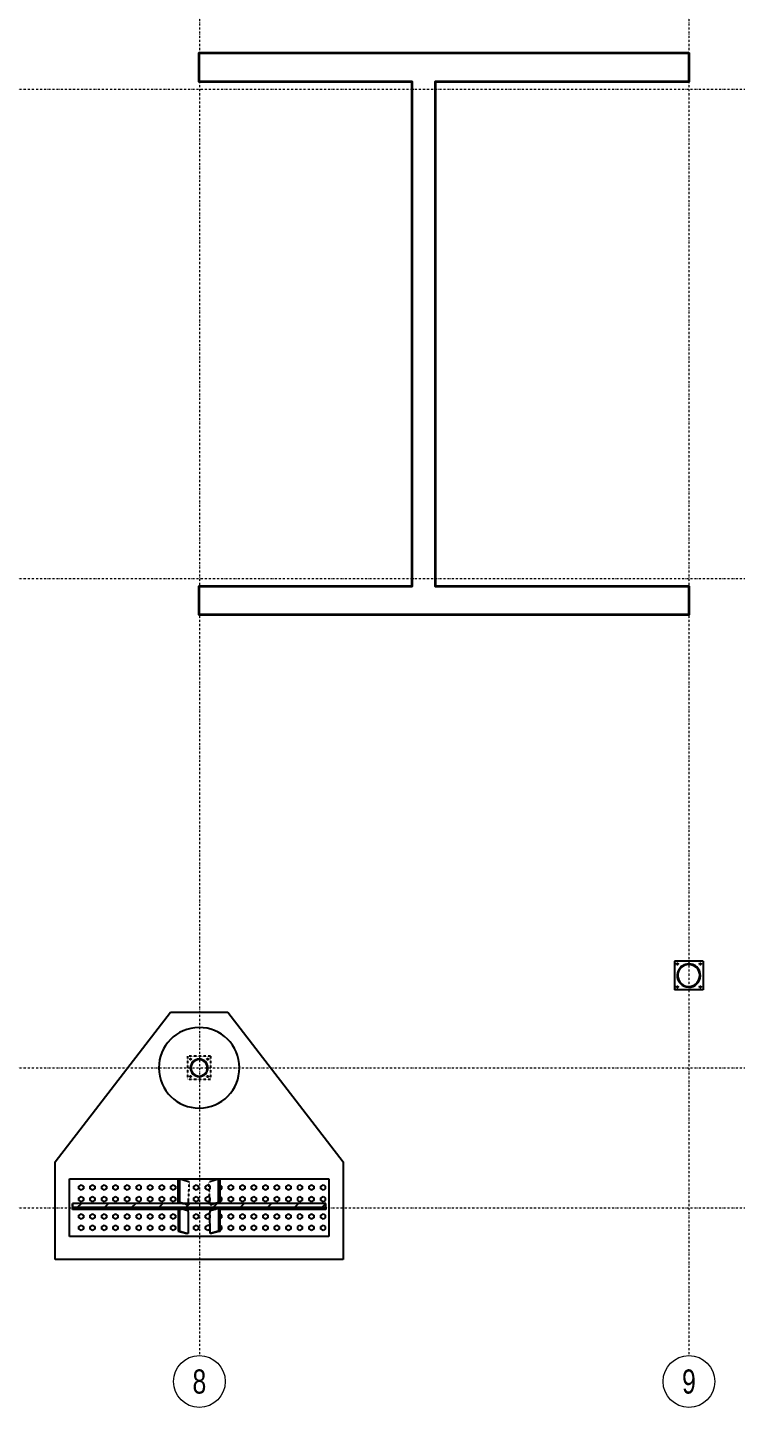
# Model space of a CAD drawing. Header units: millimetres. Extents: x 1541 to 289025, y -12015 to 47026.
# Drawn here: x 92344 to 93235, y -11969 to -10231 of the extents above; entities that cross this region are included whole.
import ezdxf
from ezdxf.enums import TextEntityAlignment as Align

# ---------------------------------------------------------------- set-up
doc = ezdxf.new("R2010")
doc.units = ezdxf.units.MM
doc.header["$LTSCALE"] = 0.1
for name, pattern in [('DASHDOTX2', [50.8, 25.4, -12.7, 0, -12.7]), ('DXK_LINE_DOT2', [3.9198, 1.9599, -1.9599]), ('Grid Line', [3.33375, 1.905, -0.47625, 0.47625, -0.47625])]:
    doc.linetypes.add(name, pattern=pattern)
doc.layers.get('0').update_dxf_attribs({"color": 255})
for name, color, linetype, lineweight in [('E_EJES', 8, 'Continuous', 9), ('E_EJES-1', 8, 'Grid Line', 9), ('E_MUROS-1', 2, 'Continuous', 35)]:
    doc.layers.add(name, color=color, linetype=linetype, lineweight=lineweight)
doc.styles.add('Swis721 LtCn BT_1', font='swisscl.ttf', dxfattribs={"height": 0.42})

msp = doc.modelspace()

# ---------------------------------------------------------------- hatches: boundary and pattern name
at = {"linetype": 'Continuous'}
h = msp.add_hatch(color=96, dxfattribs=at)
h.paths.add_polyline_path([(93191, -11425.1), (93190.8, -11422.6), (93190.1, -11420.1), (93189, -11417.8), (93187.6, -11415.7), (93185.7, -11413.8), (93183.6, -11412.4), (93181.3, -11411.3), (93178.8, -11410.6), (93176.3, -11410.4), (93173.7, -11410.6), (93171.3, -11411.3), (93168.9, -11412.4), (93166.8, -11413.8), (93165, -11415.7), (93163.5, -11417.8), (93162.5, -11420.1), (93161.8, -11422.6), (93161.6, -11425.1), (93161.8, -11427.7), (93162.5, -11430.2), (93163.5, -11432.5), (93165, -11434.6), (93166.8, -11436.4), (93168.9, -11437.9), (93171.3, -11438.9), (93173.7, -11439.6), (93176.3, -11439.8), (93178.8, -11439.6), (93181.3, -11438.9), (93183.6, -11437.9), (93185.7, -11436.4), (93187.6, -11434.6), (93189, -11432.5), (93190.1, -11430.2), (93190.8, -11427.7)])
h.paths.add_polyline_path([(93189.3, -11429.9), (93188.3, -11432), (93186.9, -11434), (93185.2, -11435.7), (93183.2, -11437.1), (93181, -11438.1), (93178.7, -11438.8), (93176.3, -11439), (93173.9, -11438.8), (93171.6, -11438.1), (93169.4, -11437.1), (93167.4, -11435.7), (93165.7, -11434), (93164.3, -11432), (93163.3, -11429.9), (93162.7, -11427.5), (93162.4, -11425.1), (93162.7, -11422.7), (93163.3, -11420.4), (93164.3, -11418.2), (93165.7, -11416.2), (93167.4, -11414.5), (93169.4, -11413.1), (93171.6, -11412.1), (93173.9, -11411.5), (93176.3, -11411.3), (93178.7, -11411.5), (93181, -11412.1), (93183.2, -11413.1), (93185.2, -11414.5), (93186.9, -11416.2), (93188.3, -11418.2), (93189.3, -11420.4), (93189.9, -11422.7), (93190.1, -11425.1), (93189.9, -11427.5)])
h = msp.add_hatch(dxfattribs=at)
h.set_pattern_fill('', scale=7.611392, style=0, pattern_type=0)
h.set_pattern_definition([(45, (92570.97, -11539.187), (-17.088, 17.088), [])])
h.paths.add_polyline_path([(92571.2, -11541.3), (92571, -11539.2), (92570.3, -11537.1), (92569.3, -11535.2), (92567.9, -11533.5), (92566.3, -11532.2), (92564.4, -11531.1), (92562.3, -11530.5), (92560.1, -11530.3), (92558, -11530.5), (92555.9, -11531.1), (92554, -11532.2), (92552.3, -11533.5), (92550.9, -11535.2), (92549.9, -11537.1), (92549.3, -11539.2), (92549.1, -11541.3), (92549.3, -11543.5), (92549.9, -11545.6), (92550.9, -11547.5), (92552.3, -11549.2), (92554, -11550.5), (92555.9, -11551.6), (92558, -11552.2), (92560.1, -11552.4), (92562.3, -11552.2), (92564.4, -11551.6), (92566.3, -11550.5), (92567.9, -11549.2), (92569.3, -11547.5), (92570.3, -11545.6), (92571, -11543.5)])
h.paths.add_polyline_path([(92569.7, -11545.3), (92568.7, -11547.1), (92567.4, -11548.6), (92565.9, -11549.9), (92564.1, -11550.9), (92562.1, -11551.5), (92560.1, -11551.7), (92558.1, -11551.5), (92556.2, -11550.9), (92554.4, -11549.9), (92552.8, -11548.6), (92551.5, -11547.1), (92550.6, -11545.3), (92550, -11543.4), (92549.8, -11541.3), (92550, -11539.3), (92550.6, -11537.4), (92551.5, -11535.6), (92552.8, -11534), (92554.4, -11532.8), (92556.2, -11531.8), (92558.1, -11531.2), (92560.1, -11531), (92562.1, -11531.2), (92564.1, -11531.8), (92565.9, -11532.8), (92567.4, -11534), (92568.7, -11535.6), (92569.7, -11537.4), (92570.3, -11539.3), (92570.5, -11541.3), (92570.3, -11543.4)])
h = msp.add_hatch(dxfattribs=at)
h.set_pattern_fill('', scale=7.611392, style=0, pattern_type=0)
h.set_pattern_definition([(45, (92719.435, -11712.02), (-17.088, 17.088), [])])
h.paths.add_polyline_path([(92719.6, -11715.9), (92719.4, -11712), (92400.8, -11712), (92400.7, -11715.9), (92400.7, -11716.7), (92719.6, -11716.7)])

# ---------------------------------------------------------------- linework, layer by layer
at = {"color": 2, "linetype": 'Continuous'}
for p, q in [((93194.4, -11407), (93158.2, -11407)), ((93158.2, -11407), (93158.2, -11443.2)), ((93194.4, -11407), (93194.4, -11443.2)), ((93194.4, -11443.2), (93158.2, -11443.2)), ((92378.9, -11659.5), (92523.9, -11471.2)), ((92523.9, -11471.2), (92596.4, -11471.2)), ((92596.4, -11471.2), (92741.3, -11659.5)), ((92378.9, -11782.7), (92378.9, -11659.5)), ((92741.3, -11659.5), (92741.3, -11782.7)), ((92397, -11753.7), (92397, -11681.2)), ((92397, -11681.2), (92723.2, -11681.2)), ((92533.9, -11710.8), (92533.9, -11681.6)), ((92533.9, -11681.6), (92535.8, -11681.7)), ((92546.8, -11685), (92535.8, -11681.7)), ((92535.8, -11710.8), (92535.8, -11681.7)), ((92584.5, -11681.7), (92573.5, -11685)), ((92584.5, -11681.7), (92586.4, -11681.6)), ((92584.5, -11710.8), (92584.5, -11681.7)), ((92586.4, -11710.8), (92586.4, -11681.6)), ((92723.2, -11681.2), (92723.2, -11753.7)), ((92546.6, -11712), (92546.8, -11707.8)), ((92573.7, -11712), (92573.5, -11707.8)), ((92400.7, -11715.9), (92400.7, -11712)), ((92400.7, -11712), (92400.8, -11712)), ((92400.8, -11712), (92400.7, -11715.9)), ((92400.7, -11715.9), (92400.7, -11716.7)), ((92400.7, -11719.8), (92400.7, -11716.7)), ((92400.7, -11716.7), (92719.6, -11716.7)), ((92533.9, -11719.8), (92400.7, -11719.8)), ((92719.4, -11712), (92400.8, -11712)), ((92538.1, -11712), (92533.9, -11710.8)), ((92533.9, -11710.8), (92535.8, -11710.8)), ((92535.8, -11717.9), (92533.9, -11717.8)), ((92533.9, -11717.8), (92533.9, -11746.8)), ((92539.9, -11712), (92535.8, -11710.8)), ((92535.8, -11717.9), (92545.7, -11720.8)), ((92535.8, -11746.9), (92535.8, -11717.9)), ((92577.9, -11719.8), (92542.4, -11719.8)), ((92545.7, -11720.8), (92546.5, -11723.9)), ((92546.5, -11723.9), (92546.5, -11750)), ((92573.7, -11723.9), (92574.5, -11720.8)), ((92573.8, -11750), (92573.7, -11723.9)), ((92574.5, -11720.8), (92584.5, -11717.9)), ((92584.5, -11710.8), (92580.4, -11712)), ((92586.4, -11710.8), (92582.1, -11712)), ((92584.5, -11710.8), (92586.4, -11710.8)), ((92586.4, -11717.8), (92584.5, -11717.9)), ((92584.5, -11717.9), (92584.5, -11746.9)), ((92586.4, -11746.8), (92586.4, -11717.8)), ((92719.6, -11719.8), (92586.4, -11719.8)), ((92719.6, -11712), (92719.4, -11712)), ((92719.6, -11715.9), (92719.4, -11712)), ((92719.6, -11715.9), (92719.6, -11712)), ((92719.6, -11716.7), (92719.6, -11715.9)), ((92719.6, -11716.7), (92719.6, -11719.8)), ((92723.2, -11753.7), (92397, -11753.7)), ((92533.9, -11746.8), (92544.8, -11750)), ((92533.9, -11746.8), (92535.8, -11746.9)), ((92535.8, -11746.9), (92546.5, -11750)), ((92546.5, -11750), (92544.8, -11750)), ((92584.5, -11746.9), (92573.8, -11750)), ((92575.5, -11750), (92573.8, -11750)), ((92586.4, -11746.8), (92575.5, -11750)), ((92584.5, -11746.9), (92586.4, -11746.8)), ((92741.3, -11782.7), (92378.9, -11782.7))]:
    msp.add_line(p, q, dxfattribs=at)
at = {"color": 7, "linetype": 'Continuous'}
for p, q in [((93160.7, -11410.6), (93161.2, -11409.6)), ((93161.2, -11411.6), (93160.7, -11410.6)), ((93161.2, -11409.6), (93162.4, -11409.6)), ((93162.4, -11411.6), (93161.2, -11411.6)), ((93162.4, -11409.6), (93162.9, -11410.6)), ((93162.9, -11410.6), (93162.4, -11411.6)), ((93189.7, -11410.6), (93190.2, -11409.6)), ((93190.2, -11411.6), (93189.7, -11410.6)), ((93190.2, -11409.6), (93191.4, -11409.6)), ((93191.4, -11411.6), (93190.2, -11411.6)), ((93191.4, -11409.6), (93191.9, -11410.6)), ((93191.9, -11410.6), (93191.4, -11411.6)), ((93160.7, -11439.6), (93161.2, -11438.6)), ((93161.2, -11440.6), (93160.7, -11439.6)), ((93161.2, -11438.6), (93162.4, -11438.6)), ((93162.4, -11440.6), (93161.2, -11440.6)), ((93162.4, -11438.6), (93162.9, -11439.6)), ((93162.9, -11439.6), (93162.4, -11440.6)), ((93189.7, -11439.6), (93190.2, -11438.6)), ((93190.2, -11440.6), (93189.7, -11439.6)), ((93190.2, -11438.6), (93191.4, -11438.6)), ((93191.4, -11440.6), (93190.2, -11440.6)), ((93191.4, -11438.6), (93191.9, -11439.6)), ((93191.9, -11439.6), (93191.4, -11440.6)), ((92548.1, -11530.5), (92548.7, -11529.5)), ((92548.7, -11531.4), (92548.1, -11530.5)), ((92548.7, -11529.5), (92549.8, -11529.5)), ((92549.8, -11531.4), (92548.7, -11531.4)), ((92549.8, -11529.5), (92550.4, -11530.5)), ((92550.4, -11530.5), (92549.8, -11531.4)), ((92569.9, -11530.5), (92570.4, -11529.5)), ((92570.4, -11531.4), (92569.9, -11530.5)), ((92570.4, -11529.5), (92571.6, -11529.5)), ((92571.6, -11531.4), (92570.4, -11531.4)), ((92571.6, -11529.5), (92572.1, -11530.5)), ((92572.1, -11530.5), (92571.6, -11531.4)), ((92548.1, -11552.2), (92548.7, -11551.2)), ((92548.7, -11553.2), (92548.1, -11552.2)), ((92548.7, -11551.2), (92549.8, -11551.2)), ((92549.8, -11553.2), (92548.7, -11553.2)), ((92549.8, -11551.2), (92550.4, -11552.2)), ((92550.4, -11552.2), (92549.8, -11553.2)), ((92569.9, -11552.2), (92570.4, -11551.2)), ((92570.4, -11553.2), (92569.9, -11552.2)), ((92570.4, -11551.2), (92571.6, -11551.2)), ((92571.6, -11553.2), (92570.4, -11553.2)), ((92571.6, -11551.2), (92572.1, -11552.2)), ((92572.1, -11552.2), (92571.6, -11553.2)), ((92408.6, -11690.4), (92411.5, -11688.8)), ((92408.6, -11693.8), (92408.6, -11690.4)), ((92411.5, -11688.8), (92414.4, -11690.4)), ((92414.4, -11690.4), (92414.4, -11693.8)), ((92423.1, -11690.4), (92426, -11688.8)), ((92423.1, -11693.8), (92423.1, -11690.4)), ((92426, -11688.8), (92428.9, -11690.4)), ((92428.9, -11690.4), (92428.9, -11693.8)), ((92437.6, -11690.4), (92440.5, -11688.8)), ((92437.6, -11693.8), (92437.6, -11690.4)), ((92440.5, -11688.8), (92443.4, -11690.4)), ((92443.4, -11690.4), (92443.4, -11693.8)), ((92452.1, -11690.4), (92455, -11688.8)), ((92452.1, -11693.8), (92452.1, -11690.4)), ((92455, -11688.8), (92457.9, -11690.4)), ((92457.9, -11690.4), (92457.9, -11693.8)), ((92466.6, -11690.4), (92469.5, -11688.8)), ((92466.6, -11693.8), (92466.6, -11690.4)), ((92469.5, -11688.8), (92472.4, -11690.4)), ((92472.4, -11690.4), (92472.4, -11693.8)), ((92481.1, -11690.4), (92484, -11688.8)), ((92481.1, -11693.8), (92481.1, -11690.4)), ((92484, -11688.8), (92486.9, -11690.4)), ((92486.9, -11690.4), (92486.9, -11693.8)), ((92495.6, -11690.4), (92498.5, -11688.8)), ((92495.6, -11693.8), (92495.6, -11690.4)), ((92498.5, -11688.8), (92501.4, -11690.4)), ((92501.4, -11690.4), (92501.4, -11693.8)), ((92510.1, -11690.4), (92513, -11688.8)), ((92510.1, -11693.8), (92510.1, -11690.4)), ((92513, -11688.8), (92515.9, -11690.4)), ((92515.9, -11690.4), (92515.9, -11693.8)), ((92524.6, -11690.4), (92527.5, -11688.8)), ((92524.6, -11693.8), (92524.6, -11690.4)), ((92527.5, -11688.8), (92530.4, -11690.4)), ((92530.4, -11690.4), (92530.4, -11693.8)), ((92553.6, -11690.4), (92556.5, -11688.8)), ((92553.6, -11693.8), (92553.6, -11690.4)), ((92556.5, -11688.8), (92559.4, -11690.4)), ((92559.4, -11690.4), (92559.4, -11693.8)), ((92568.1, -11690.4), (92571, -11688.8)), ((92568.1, -11693.8), (92568.1, -11690.4)), ((92573.9, -11690.4), (92571, -11688.8)), ((92573.9, -11693.8), (92573.9, -11690.4)), ((92586.4, -11689.3), (92588.4, -11690.4)), ((92588.4, -11690.4), (92588.4, -11693.8)), ((92597.1, -11690.4), (92600, -11688.8)), ((92597.1, -11693.8), (92597.1, -11690.4)), ((92600, -11688.8), (92602.9, -11690.4)), ((92602.9, -11690.4), (92602.9, -11693.8)), ((92611.6, -11690.4), (92614.5, -11688.8)), ((92611.6, -11693.8), (92611.6, -11690.4)), ((92614.5, -11688.8), (92617.4, -11690.4)), ((92617.4, -11690.4), (92617.4, -11693.8)), ((92626.1, -11690.4), (92629, -11688.8)), ((92626.1, -11693.8), (92626.1, -11690.4)), ((92629, -11688.8), (92631.9, -11690.4)), ((92631.9, -11690.4), (92631.9, -11693.8)), ((92640.6, -11690.4), (92643.5, -11688.8)), ((92640.6, -11693.8), (92640.6, -11690.4)), ((92643.5, -11688.8), (92646.4, -11690.4)), ((92646.4, -11690.4), (92646.4, -11693.8)), ((92655.1, -11690.4), (92658, -11688.8)), ((92655.1, -11693.8), (92655.1, -11690.4)), ((92658, -11688.8), (92660.9, -11690.4)), ((92660.9, -11690.4), (92660.9, -11693.8)), ((92669.6, -11690.4), (92672.5, -11688.8)), ((92669.6, -11693.8), (92669.6, -11690.4)), ((92672.5, -11688.8), (92675.4, -11690.4)), ((92675.4, -11690.4), (92675.4, -11693.8)), ((92684.1, -11690.4), (92687, -11688.8)), ((92684.1, -11693.8), (92684.1, -11690.4)), ((92687, -11688.8), (92689.9, -11690.4)), ((92689.9, -11690.4), (92689.9, -11693.8)), ((92698.6, -11690.4), (92701.5, -11688.8)), ((92698.6, -11693.8), (92698.6, -11690.4)), ((92701.5, -11688.8), (92704.4, -11690.4)), ((92704.4, -11690.4), (92704.4, -11693.8)), ((92713.1, -11690.4), (92716, -11688.8)), ((92713.1, -11693.8), (92713.1, -11690.4)), ((92716, -11688.8), (92718.9, -11690.4)), ((92718.9, -11690.4), (92718.9, -11693.8)), ((92411.5, -11695.5), (92408.6, -11693.8)), ((92408.6, -11704.9), (92411.5, -11703.3)), ((92408.6, -11708.3), (92408.6, -11704.9)), ((92411.5, -11710), (92408.6, -11708.3)), ((92414.4, -11693.8), (92411.5, -11695.5)), ((92411.5, -11703.3), (92414.4, -11704.9)), ((92414.4, -11708.3), (92411.5, -11710)), ((92414.4, -11704.9), (92414.4, -11708.3)), ((92426, -11695.5), (92423.1, -11693.8)), ((92423.1, -11704.9), (92426, -11703.3)), ((92423.1, -11708.3), (92423.1, -11704.9)), ((92426, -11710), (92423.1, -11708.3)), ((92428.9, -11693.8), (92426, -11695.5)), ((92426, -11703.3), (92428.9, -11704.9)), ((92428.9, -11708.3), (92426, -11710)), ((92428.9, -11704.9), (92428.9, -11708.3)), ((92440.5, -11695.5), (92437.6, -11693.8)), ((92437.6, -11704.9), (92440.5, -11703.3)), ((92437.6, -11708.3), (92437.6, -11704.9)), ((92440.5, -11710), (92437.6, -11708.3)), ((92443.4, -11693.8), (92440.5, -11695.5)), ((92440.5, -11703.3), (92443.4, -11704.9)), ((92443.4, -11708.3), (92440.5, -11710)), ((92443.4, -11704.9), (92443.4, -11708.3)), ((92455, -11695.5), (92452.1, -11693.8)), ((92452.1, -11704.9), (92455, -11703.3)), ((92452.1, -11708.3), (92452.1, -11704.9)), ((92455, -11710), (92452.1, -11708.3)), ((92457.9, -11693.8), (92455, -11695.5)), ((92455, -11703.3), (92457.9, -11704.9)), ((92457.9, -11708.3), (92455, -11710)), ((92457.9, -11704.9), (92457.9, -11708.3)), ((92469.5, -11695.5), (92466.6, -11693.8)), ((92466.6, -11704.9), (92469.5, -11703.3)), ((92466.6, -11708.3), (92466.6, -11704.9)), ((92469.5, -11710), (92466.6, -11708.3)), ((92472.4, -11693.8), (92469.5, -11695.5)), ((92469.5, -11703.3), (92472.4, -11704.9)), ((92472.4, -11708.3), (92469.5, -11710)), ((92472.4, -11704.9), (92472.4, -11708.3)), ((92484, -11695.5), (92481.1, -11693.8)), ((92481.1, -11704.9), (92484, -11703.3)), ((92481.1, -11708.3), (92481.1, -11704.9)), ((92484, -11710), (92481.1, -11708.3)), ((92486.9, -11693.8), (92484, -11695.5)), ((92484, -11703.3), (92486.9, -11704.9)), ((92486.9, -11708.3), (92484, -11710)), ((92486.9, -11704.9), (92486.9, -11708.3)), ((92498.5, -11695.5), (92495.6, -11693.8)), ((92495.6, -11704.9), (92498.5, -11703.3)), ((92495.6, -11708.3), (92495.6, -11704.9)), ((92498.5, -11710), (92495.6, -11708.3)), ((92501.4, -11693.8), (92498.5, -11695.5)), ((92498.5, -11703.3), (92501.4, -11704.9)), ((92501.4, -11708.3), (92498.5, -11710)), ((92501.4, -11704.9), (92501.4, -11708.3)), ((92513, -11695.5), (92510.1, -11693.8)), ((92510.1, -11704.9), (92513, -11703.3)), ((92510.1, -11708.3), (92510.1, -11704.9)), ((92513, -11710), (92510.1, -11708.3)), ((92515.9, -11693.8), (92513, -11695.5)), ((92513, -11703.3), (92515.9, -11704.9)), ((92515.9, -11708.3), (92513, -11710)), ((92515.9, -11704.9), (92515.9, -11708.3)), ((92527.5, -11695.5), (92524.6, -11693.8)), ((92524.6, -11704.9), (92527.5, -11703.3)), ((92524.6, -11708.3), (92524.6, -11704.9)), ((92527.5, -11710), (92524.6, -11708.3)), ((92530.4, -11693.8), (92527.5, -11695.5)), ((92527.5, -11703.3), (92530.4, -11704.9)), ((92530.4, -11708.3), (92527.5, -11710)), ((92530.4, -11704.9), (92530.4, -11708.3)), ((92556.5, -11695.5), (92553.6, -11693.8)), ((92553.6, -11704.9), (92556.5, -11703.3)), ((92553.6, -11708.3), (92553.6, -11704.9)), ((92556.5, -11710), (92553.6, -11708.3)), ((92559.4, -11693.8), (92556.5, -11695.5)), ((92556.5, -11703.3), (92559.4, -11704.9)), ((92559.4, -11708.3), (92556.5, -11710)), ((92559.4, -11704.9), (92559.4, -11708.3)), ((92571, -11695.5), (92568.1, -11693.8)), ((92568.1, -11704.9), (92571, -11703.3)), ((92568.1, -11708.3), (92568.1, -11704.9)), ((92571, -11710), (92568.1, -11708.3)), ((92573.9, -11693.8), (92571, -11695.5)), ((92573.9, -11704.9), (92571, -11703.3)), ((92573.9, -11708.3), (92571, -11710)), ((92573.9, -11708.3), (92573.9, -11704.9)), ((92588.4, -11693.8), (92586.4, -11695)), ((92586.4, -11703.8), (92588.4, -11704.9)), ((92588.4, -11708.3), (92586.4, -11709.5)), ((92588.4, -11704.9), (92588.4, -11708.3)), ((92600, -11695.5), (92597.1, -11693.8)), ((92597.1, -11704.9), (92600, -11703.3)), ((92597.1, -11708.3), (92597.1, -11704.9)), ((92600, -11710), (92597.1, -11708.3)), ((92602.9, -11693.8), (92600, -11695.5)), ((92600, -11703.3), (92602.9, -11704.9)), ((92602.9, -11708.3), (92600, -11710)), ((92602.9, -11704.9), (92602.9, -11708.3)), ((92614.5, -11695.5), (92611.6, -11693.8)), ((92611.6, -11704.9), (92614.5, -11703.3)), ((92611.6, -11708.3), (92611.6, -11704.9)), ((92614.5, -11710), (92611.6, -11708.3)), ((92617.4, -11693.8), (92614.5, -11695.5)), ((92614.5, -11703.3), (92617.4, -11704.9)), ((92617.4, -11708.3), (92614.5, -11710)), ((92617.4, -11704.9), (92617.4, -11708.3)), ((92629, -11695.5), (92626.1, -11693.8)), ((92626.1, -11704.9), (92629, -11703.3)), ((92626.1, -11708.3), (92626.1, -11704.9)), ((92629, -11710), (92626.1, -11708.3)), ((92631.9, -11693.8), (92629, -11695.5)), ((92629, -11703.3), (92631.9, -11704.9)), ((92631.9, -11708.3), (92629, -11710)), ((92631.9, -11704.9), (92631.9, -11708.3)), ((92643.5, -11695.5), (92640.6, -11693.8)), ((92640.6, -11704.9), (92643.5, -11703.3)), ((92640.6, -11708.3), (92640.6, -11704.9)), ((92643.5, -11710), (92640.6, -11708.3)), ((92646.4, -11693.8), (92643.5, -11695.5)), ((92643.5, -11703.3), (92646.4, -11704.9)), ((92646.4, -11708.3), (92643.5, -11710)), ((92646.4, -11704.9), (92646.4, -11708.3)), ((92658, -11695.5), (92655.1, -11693.8)), ((92655.1, -11704.9), (92658, -11703.3)), ((92655.1, -11708.3), (92655.1, -11704.9)), ((92658, -11710), (92655.1, -11708.3)), ((92660.9, -11693.8), (92658, -11695.5)), ((92658, -11703.3), (92660.9, -11704.9)), ((92660.9, -11708.3), (92658, -11710)), ((92660.9, -11704.9), (92660.9, -11708.3)), ((92672.5, -11695.5), (92669.6, -11693.8)), ((92669.6, -11704.9), (92672.5, -11703.3)), ((92669.6, -11708.3), (92669.6, -11704.9)), ((92672.5, -11710), (92669.6, -11708.3)), ((92675.4, -11693.8), (92672.5, -11695.5)), ((92672.5, -11703.3), (92675.4, -11704.9)), ((92675.4, -11708.3), (92672.5, -11710)), ((92675.4, -11704.9), (92675.4, -11708.3)), ((92687, -11695.5), (92684.1, -11693.8)), ((92684.1, -11704.9), (92687, -11703.3)), ((92684.1, -11708.3), (92684.1, -11704.9)), ((92687, -11710), (92684.1, -11708.3)), ((92689.9, -11693.8), (92687, -11695.5)), ((92687, -11703.3), (92689.9, -11704.9)), ((92689.9, -11708.3), (92687, -11710)), ((92689.9, -11704.9), (92689.9, -11708.3)), ((92701.5, -11695.5), (92698.6, -11693.8)), ((92698.6, -11704.9), (92701.5, -11703.3)), ((92698.6, -11708.3), (92698.6, -11704.9)), ((92701.5, -11710), (92698.6, -11708.3)), ((92704.4, -11693.8), (92701.5, -11695.5)), ((92701.5, -11703.3), (92704.4, -11704.9)), ((92704.4, -11708.3), (92701.5, -11710)), ((92704.4, -11704.9), (92704.4, -11708.3)), ((92716, -11695.5), (92713.1, -11693.8)), ((92713.1, -11704.9), (92716, -11703.3)), ((92713.1, -11708.3), (92713.1, -11704.9)), ((92716, -11710), (92713.1, -11708.3)), ((92718.9, -11693.8), (92716, -11695.5)), ((92716, -11703.3), (92718.9, -11704.9)), ((92718.9, -11708.3), (92716, -11710)), ((92718.9, -11704.9), (92718.9, -11708.3)), ((92408.6, -11726.7), (92411.5, -11725)), ((92408.6, -11730), (92408.6, -11726.7)), ((92411.5, -11725), (92414.4, -11726.7)), ((92414.4, -11726.7), (92414.4, -11730)), ((92423.1, -11726.7), (92426, -11725)), ((92423.1, -11730), (92423.1, -11726.7)), ((92426, -11725), (92428.9, -11726.7)), ((92428.9, -11726.7), (92428.9, -11730)), ((92437.6, -11726.7), (92440.5, -11725)), ((92437.6, -11730), (92437.6, -11726.7)), ((92440.5, -11725), (92443.4, -11726.7)), ((92443.4, -11726.7), (92443.4, -11730)), ((92452.1, -11726.7), (92455, -11725)), ((92452.1, -11730), (92452.1, -11726.7)), ((92455, -11725), (92457.9, -11726.7)), ((92457.9, -11726.7), (92457.9, -11730)), ((92466.6, -11726.7), (92469.5, -11725)), ((92466.6, -11730), (92466.6, -11726.7)), ((92469.5, -11725), (92472.4, -11726.7)), ((92472.4, -11726.7), (92472.4, -11730)), ((92481.1, -11726.7), (92484, -11725)), ((92481.1, -11730), (92481.1, -11726.7)), ((92484, -11725), (92486.9, -11726.7)), ((92486.9, -11726.7), (92486.9, -11730)), ((92495.6, -11726.7), (92498.5, -11725)), ((92495.6, -11730), (92495.6, -11726.7)), ((92498.5, -11725), (92501.4, -11726.7)), ((92501.4, -11726.7), (92501.4, -11730)), ((92510.1, -11726.7), (92513, -11725)), ((92510.1, -11730), (92510.1, -11726.7)), ((92513, -11725), (92515.9, -11726.7)), ((92515.9, -11726.7), (92515.9, -11730)), ((92524.6, -11726.7), (92527.5, -11725)), ((92524.6, -11730), (92524.6, -11726.7)), ((92527.5, -11725), (92530.4, -11726.7)), ((92530.4, -11726.7), (92530.4, -11730)), ((92553.6, -11726.7), (92556.5, -11725)), ((92553.6, -11730), (92553.6, -11726.7)), ((92556.5, -11725), (92559.4, -11726.7)), ((92559.4, -11726.7), (92559.4, -11730)), ((92568.1, -11726.7), (92571, -11725)), ((92568.1, -11730), (92568.1, -11726.7)), ((92573.9, -11726.7), (92571, -11725)), ((92573.9, -11730), (92573.9, -11726.7)), ((92586.4, -11725.5), (92588.4, -11726.7)), ((92588.4, -11726.7), (92588.4, -11730)), ((92597.1, -11726.7), (92600, -11725)), ((92597.1, -11730), (92597.1, -11726.7)), ((92600, -11725), (92602.9, -11726.7)), ((92602.9, -11726.7), (92602.9, -11730)), ((92611.6, -11726.7), (92614.5, -11725)), ((92611.6, -11730), (92611.6, -11726.7)), ((92614.5, -11725), (92617.4, -11726.7)), ((92617.4, -11726.7), (92617.4, -11730)), ((92626.1, -11726.7), (92629, -11725)), ((92626.1, -11730), (92626.1, -11726.7)), ((92629, -11725), (92631.9, -11726.7)), ((92631.9, -11726.7), (92631.9, -11730)), ((92640.6, -11726.7), (92643.5, -11725)), ((92640.6, -11730), (92640.6, -11726.7)), ((92643.5, -11725), (92646.4, -11726.7)), ((92646.4, -11726.7), (92646.4, -11730)), ((92655.1, -11726.7), (92658, -11725)), ((92655.1, -11730), (92655.1, -11726.7)), ((92658, -11725), (92660.9, -11726.7)), ((92660.9, -11726.7), (92660.9, -11730)), ((92669.6, -11726.7), (92672.5, -11725)), ((92669.6, -11730), (92669.6, -11726.7)), ((92672.5, -11725), (92675.4, -11726.7)), ((92675.4, -11726.7), (92675.4, -11730)), ((92684.1, -11726.7), (92687, -11725)), ((92684.1, -11730), (92684.1, -11726.7)), ((92687, -11725), (92689.9, -11726.7)), ((92689.9, -11726.7), (92689.9, -11730)), ((92698.6, -11726.7), (92701.5, -11725)), ((92698.6, -11730), (92698.6, -11726.7)), ((92701.5, -11725), (92704.4, -11726.7)), ((92704.4, -11726.7), (92704.4, -11730)), ((92713.1, -11726.7), (92716, -11725)), ((92713.1, -11730), (92713.1, -11726.7)), ((92716, -11725), (92718.9, -11726.7)), ((92718.9, -11726.7), (92718.9, -11730)), ((92411.5, -11731.7), (92408.6, -11730)), ((92408.6, -11741.2), (92411.5, -11739.5)), ((92408.6, -11744.5), (92408.6, -11741.2)), ((92411.5, -11746.2), (92408.6, -11744.5)), ((92414.4, -11730), (92411.5, -11731.7)), ((92411.5, -11739.5), (92414.4, -11741.2)), ((92414.4, -11744.5), (92411.5, -11746.2)), ((92414.4, -11741.2), (92414.4, -11744.5)), ((92426, -11731.7), (92423.1, -11730)), ((92423.1, -11741.2), (92426, -11739.5)), ((92423.1, -11744.5), (92423.1, -11741.2)), ((92426, -11746.2), (92423.1, -11744.5)), ((92428.9, -11730), (92426, -11731.7)), ((92426, -11739.5), (92428.9, -11741.2)), ((92428.9, -11744.5), (92426, -11746.2)), ((92428.9, -11741.2), (92428.9, -11744.5)), ((92440.5, -11731.7), (92437.6, -11730)), ((92437.6, -11741.2), (92440.5, -11739.5)), ((92437.6, -11744.5), (92437.6, -11741.2)), ((92440.5, -11746.2), (92437.6, -11744.5)), ((92443.4, -11730), (92440.5, -11731.7)), ((92440.5, -11739.5), (92443.4, -11741.2)), ((92443.4, -11744.5), (92440.5, -11746.2)), ((92443.4, -11741.2), (92443.4, -11744.5)), ((92455, -11731.7), (92452.1, -11730)), ((92452.1, -11741.2), (92455, -11739.5)), ((92452.1, -11744.5), (92452.1, -11741.2)), ((92455, -11746.2), (92452.1, -11744.5)), ((92457.9, -11730), (92455, -11731.7)), ((92455, -11739.5), (92457.9, -11741.2)), ((92457.9, -11744.5), (92455, -11746.2)), ((92457.9, -11741.2), (92457.9, -11744.5)), ((92469.5, -11731.7), (92466.6, -11730)), ((92466.6, -11741.2), (92469.5, -11739.5)), ((92466.6, -11744.5), (92466.6, -11741.2)), ((92469.5, -11746.2), (92466.6, -11744.5)), ((92472.4, -11730), (92469.5, -11731.7)), ((92469.5, -11739.5), (92472.4, -11741.2)), ((92472.4, -11744.5), (92469.5, -11746.2)), ((92472.4, -11741.2), (92472.4, -11744.5)), ((92484, -11731.7), (92481.1, -11730)), ((92481.1, -11741.2), (92484, -11739.5)), ((92481.1, -11744.5), (92481.1, -11741.2)), ((92484, -11746.2), (92481.1, -11744.5)), ((92486.9, -11730), (92484, -11731.7)), ((92484, -11739.5), (92486.9, -11741.2)), ((92486.9, -11744.5), (92484, -11746.2)), ((92486.9, -11741.2), (92486.9, -11744.5)), ((92498.5, -11731.7), (92495.6, -11730)), ((92495.6, -11741.2), (92498.5, -11739.5)), ((92495.6, -11744.5), (92495.6, -11741.2)), ((92498.5, -11746.2), (92495.6, -11744.5)), ((92501.4, -11730), (92498.5, -11731.7)), ((92498.5, -11739.5), (92501.4, -11741.2)), ((92501.4, -11744.5), (92498.5, -11746.2)), ((92501.4, -11741.2), (92501.4, -11744.5)), ((92513, -11731.7), (92510.1, -11730)), ((92510.1, -11741.2), (92513, -11739.5)), ((92510.1, -11744.5), (92510.1, -11741.2)), ((92513, -11746.2), (92510.1, -11744.5)), ((92515.9, -11730), (92513, -11731.7)), ((92513, -11739.5), (92515.9, -11741.2)), ((92515.9, -11744.5), (92513, -11746.2)), ((92515.9, -11741.2), (92515.9, -11744.5)), ((92527.5, -11731.7), (92524.6, -11730)), ((92524.6, -11741.2), (92527.5, -11739.5)), ((92524.6, -11744.5), (92524.6, -11741.2)), ((92527.5, -11746.2), (92524.6, -11744.5)), ((92530.4, -11730), (92527.5, -11731.7)), ((92527.5, -11739.5), (92530.4, -11741.2)), ((92530.4, -11744.5), (92527.5, -11746.2)), ((92530.4, -11741.2), (92530.4, -11744.5)), ((92556.5, -11731.7), (92553.6, -11730)), ((92553.6, -11741.2), (92556.5, -11739.5)), ((92553.6, -11744.5), (92553.6, -11741.2)), ((92556.5, -11746.2), (92553.6, -11744.5)), ((92559.4, -11730), (92556.5, -11731.7)), ((92556.5, -11739.5), (92559.4, -11741.2)), ((92559.4, -11744.5), (92556.5, -11746.2)), ((92559.4, -11741.2), (92559.4, -11744.5)), ((92571, -11731.7), (92568.1, -11730)), ((92568.1, -11741.2), (92571, -11739.5)), ((92568.1, -11744.5), (92568.1, -11741.2)), ((92571, -11746.2), (92568.1, -11744.5)), ((92573.9, -11730), (92571, -11731.7)), ((92573.9, -11741.2), (92571, -11739.5)), ((92573.9, -11744.5), (92571, -11746.2)), ((92573.9, -11744.5), (92573.9, -11741.2)), ((92588.4, -11730), (92586.4, -11731.2)), ((92586.4, -11740), (92588.4, -11741.2)), ((92588.4, -11744.5), (92586.4, -11745.7)), ((92588.4, -11741.2), (92588.4, -11744.5)), ((92600, -11731.7), (92597.1, -11730)), ((92597.1, -11741.2), (92600, -11739.5)), ((92597.1, -11744.5), (92597.1, -11741.2)), ((92600, -11746.2), (92597.1, -11744.5)), ((92602.9, -11730), (92600, -11731.7)), ((92600, -11739.5), (92602.9, -11741.2)), ((92602.9, -11744.5), (92600, -11746.2)), ((92602.9, -11741.2), (92602.9, -11744.5)), ((92614.5, -11731.7), (92611.6, -11730)), ((92611.6, -11741.2), (92614.5, -11739.5)), ((92611.6, -11744.5), (92611.6, -11741.2)), ((92614.5, -11746.2), (92611.6, -11744.5)), ((92617.4, -11730), (92614.5, -11731.7)), ((92614.5, -11739.5), (92617.4, -11741.2)), ((92617.4, -11744.5), (92614.5, -11746.2)), ((92617.4, -11741.2), (92617.4, -11744.5)), ((92629, -11731.7), (92626.1, -11730)), ((92626.1, -11741.2), (92629, -11739.5)), ((92626.1, -11744.5), (92626.1, -11741.2)), ((92629, -11746.2), (92626.1, -11744.5)), ((92631.9, -11730), (92629, -11731.7)), ((92629, -11739.5), (92631.9, -11741.2)), ((92631.9, -11744.5), (92629, -11746.2)), ((92631.9, -11741.2), (92631.9, -11744.5)), ((92643.5, -11731.7), (92640.6, -11730)), ((92640.6, -11741.2), (92643.5, -11739.5)), ((92640.6, -11744.5), (92640.6, -11741.2)), ((92643.5, -11746.2), (92640.6, -11744.5)), ((92646.4, -11730), (92643.5, -11731.7)), ((92643.5, -11739.5), (92646.4, -11741.2)), ((92646.4, -11744.5), (92643.5, -11746.2)), ((92646.4, -11741.2), (92646.4, -11744.5)), ((92658, -11731.7), (92655.1, -11730)), ((92655.1, -11741.2), (92658, -11739.5)), ((92655.1, -11744.5), (92655.1, -11741.2)), ((92658, -11746.2), (92655.1, -11744.5)), ((92660.9, -11730), (92658, -11731.7)), ((92658, -11739.5), (92660.9, -11741.2)), ((92660.9, -11744.5), (92658, -11746.2)), ((92660.9, -11741.2), (92660.9, -11744.5)), ((92672.5, -11731.7), (92669.6, -11730)), ((92669.6, -11741.2), (92672.5, -11739.5)), ((92669.6, -11744.5), (92669.6, -11741.2)), ((92672.5, -11746.2), (92669.6, -11744.5)), ((92675.4, -11730), (92672.5, -11731.7)), ((92672.5, -11739.5), (92675.4, -11741.2)), ((92675.4, -11744.5), (92672.5, -11746.2)), ((92675.4, -11741.2), (92675.4, -11744.5)), ((92687, -11731.7), (92684.1, -11730)), ((92684.1, -11741.2), (92687, -11739.5)), ((92684.1, -11744.5), (92684.1, -11741.2)), ((92687, -11746.2), (92684.1, -11744.5)), ((92689.9, -11730), (92687, -11731.7)), ((92687, -11739.5), (92689.9, -11741.2)), ((92689.9, -11744.5), (92687, -11746.2)), ((92689.9, -11741.2), (92689.9, -11744.5)), ((92701.5, -11731.7), (92698.6, -11730)), ((92698.6, -11741.2), (92701.5, -11739.5)), ((92698.6, -11744.5), (92698.6, -11741.2)), ((92701.5, -11746.2), (92698.6, -11744.5)), ((92704.4, -11730), (92701.5, -11731.7)), ((92701.5, -11739.5), (92704.4, -11741.2)), ((92704.4, -11744.5), (92701.5, -11746.2)), ((92704.4, -11741.2), (92704.4, -11744.5)), ((92716, -11731.7), (92713.1, -11730)), ((92713.1, -11741.2), (92716, -11739.5)), ((92713.1, -11744.5), (92713.1, -11741.2)), ((92716, -11746.2), (92713.1, -11744.5)), ((92718.9, -11730), (92716, -11731.7)), ((92716, -11739.5), (92718.9, -11741.2)), ((92718.9, -11744.5), (92716, -11746.2)), ((92718.9, -11741.2), (92718.9, -11744.5))]:
    msp.add_line(p, q, dxfattribs=at)
at = {"color": 7, "linetype": 'DXK_LINE_DOT2'}
for p, q in [((92574.6, -11526.8), (92545.6, -11526.8)), ((92545.6, -11526.8), (92545.6, -11555.8)), ((92574.6, -11526.8), (92574.6, -11555.8)), ((92574.6, -11555.8), (92545.6, -11555.8)), ((92547.8, -11685.3), (92546.8, -11685)), ((92546.8, -11707.8), (92547.8, -11685.3)), ((92573.5, -11685), (92572.4, -11685.3)), ((92573.5, -11707.8), (92572.4, -11685.3)), ((92542.4, -11719.8), (92533.9, -11719.8)), ((92544.8, -11714), (92538.1, -11712)), ((92546.5, -11714), (92539.9, -11712)), ((92546.5, -11714), (92544.8, -11714)), ((92546.5, -11714), (92546.6, -11712)), ((92573.8, -11714), (92573.7, -11712)), ((92580.4, -11712), (92573.8, -11714)), ((92573.8, -11714), (92575.5, -11714)), ((92582.1, -11712), (92575.5, -11714)), ((92586.4, -11719.8), (92577.9, -11719.8))]:
    msp.add_line(p, q, dxfattribs=at)
at = {"color": 2, "linetype": 'Continuous'}
for centre, radius, start, end in [((93176.3, -11425.1), 14.7, 10, 190), ((93176.3, -11425.1), 13.8, 350, 170), ((93176.3, -11425.1), 14.7, 190, 10), ((93176.3, -11425.1), 13.8, 170, 350), ((92560.1, -11541.3), 50.7, 6, 186), ((92560.1, -11541.3), 50.7, 186, 6), ((92560.1, -11541.3), 11.1, 11.25, 191.25), ((92560.1, -11541.3), 10.3, 348.75, 168.75), ((92560.1, -11541.3), 11.1, 191.25, 11.25), ((92560.1, -11541.3), 10.3, 168.75, 348.75)]:
    msp.add_arc(centre, radius, start, end, dxfattribs=at)
at = {"layer": 'E_EJES'}
for centre in [(92560.4, -11936.3), (93176.5, -11936.3)]:
    msp.add_circle(centre, 32.6, dxfattribs=at)
at = {"layer": 'E_EJES-1', "linetype": 'DASHDOTX2'}
for p, q in [((92560.4, -9278.2), (92560.4, -11903.7)), ((93176.5, -9278.2), (93176.5, -11903.7)), ((90723.1, -10309), (97946, -10309)), ((90723.1, -10925.2), (97946, -10925.2)), ((90723.1, -11541.3), (97946, -11541.3)), ((90723.1, -11717.5), (97946, -11717.5))]:
    msp.add_line(p, q, dxfattribs=at)
at = {"layer": 'E_MUROS-1'}
msp.add_lwpolyline([(93176.3, -10263.3), (93176.3, -10299.6), (92857.3, -10299.6), (92857.3, -10934.6), (93176.3, -10934.6), (93176.3, -10970.8), (92560.1, -10970.8), (92560.1, -10934.6), (92828.3, -10934.6), (92828.3, -10299.6), (92560.1, -10299.6), (92560.1, -10263.3)], close=True, dxfattribs=at)

# ---------------------------------------------------------------- texts
at = {"layer": 'E_EJES', "style": 'Swis721 LtCn BT_1'}
for s, p in [('8', (92560.4, -11936.3)), ('9', (93176.5, -11936.3))]:
    msp.add_text(s, height=30.4, dxfattribs=at).set_placement(p, align=Align.MIDDLE_CENTER)

doc.saveas('drawing.dxf')
